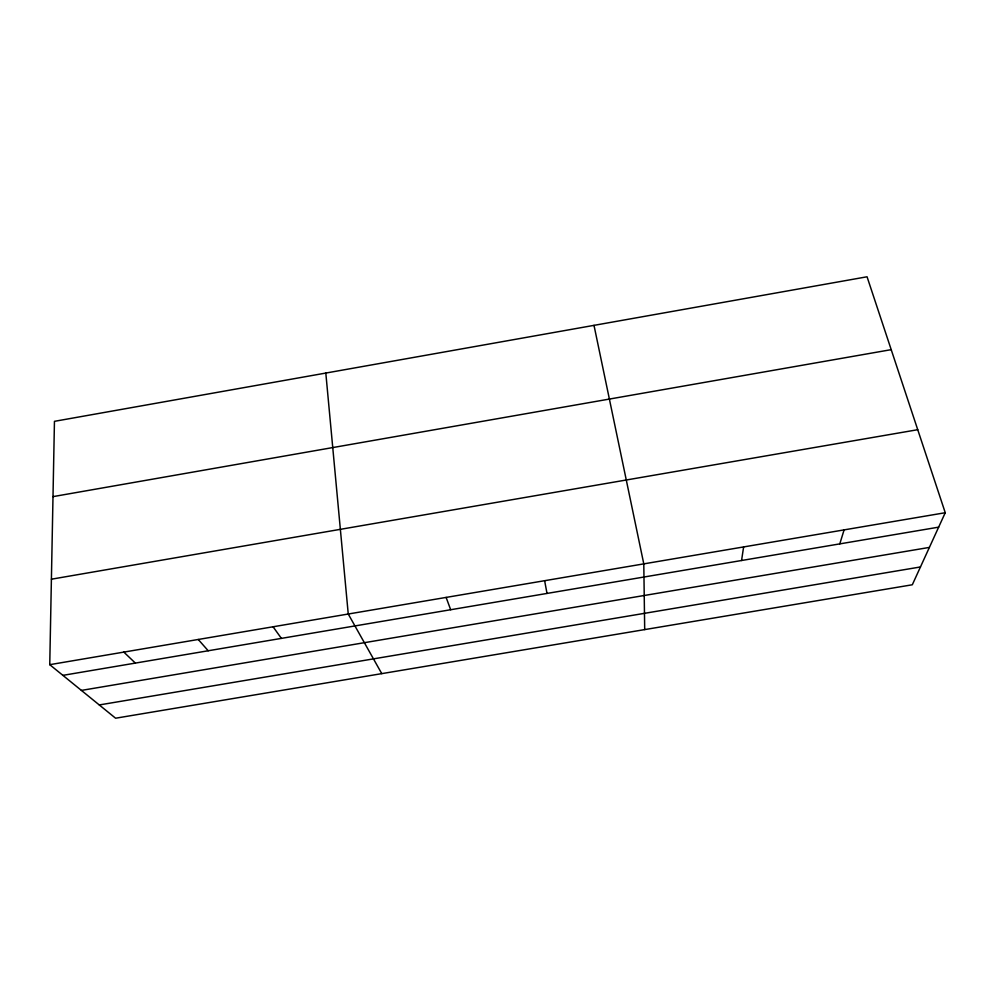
<?xml version="1.0" encoding="UTF-8"?>
<svg xmlns="http://www.w3.org/2000/svg" width="995" height="995" viewBox="0 0 995 995"><rect width="100%" height="100%" fill="white"/><g stroke="black" fill="none" stroke-linecap="round" stroke-linejoin="round"><path stroke-width="1.49" d="M49.75 664.672L54.451 421.333L867.055 276.784L945.25 512.723L912.315 584.774L115.594 718.216L49.75 664.672L945.25 512.723M741.561 560.496L743.613 546.939M839.792 543.879L844.096 529.887M52.996 496.629L891.209 349.655M51.404 579.202L917.738 429.703M62.896 675.356L938.658 527.151M81.391 690.406L929.392 547.412M99.276 704.945L920.462 566.963M123.815 652.098L135.37 663.093M198.254 639.474L208.204 650.767M273.065 626.775L281.386 638.38M381.757 673.627L348.25 614.027L325.813 373.063M446.121 597.41L450.673 609.736M594.003 325.365L643.79 563.879L644.698 629.586M544.626 580.694L547.014 593.43"/></g></svg>
